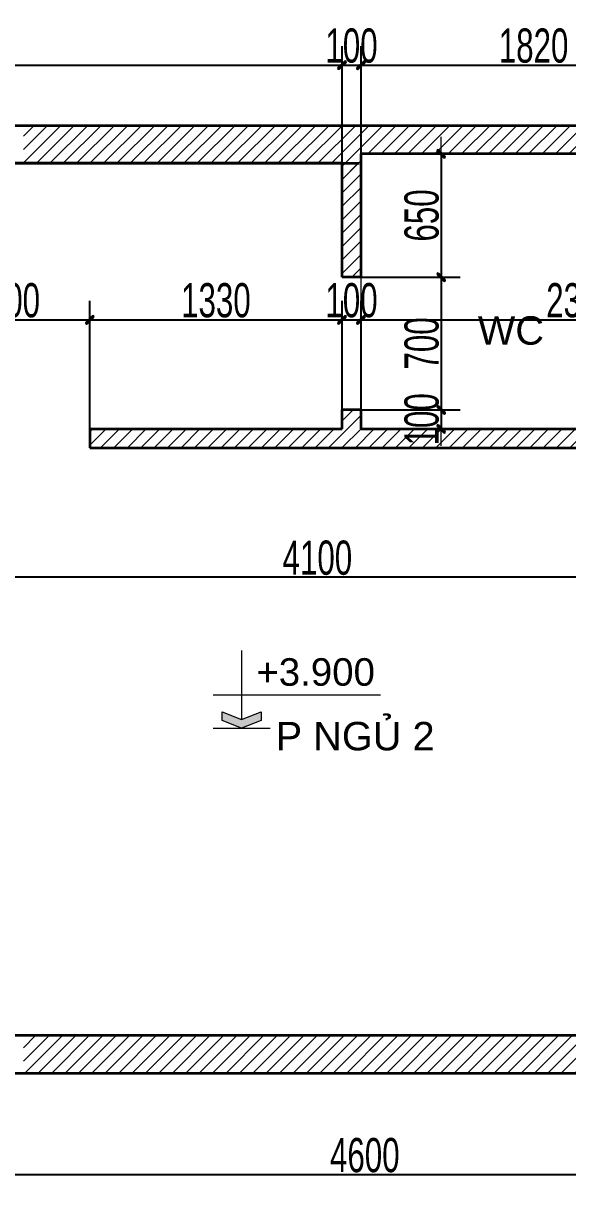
# Model space of a CAD drawing. Header units: inches. Extents: x 921646 to 2157952, y -92667 to 262089.
# Drawn here: x 1990494 to 1993364, y 117434 to 123605 of the extents above; entities that cross this region are included whole.
import ezdxf
from ezdxf.enums import TextEntityAlignment as Align

# ---------------------------------------------------------------- set-up
doc = ezdxf.new("R2010")
doc.units = ezdxf.units.IN
doc.header["$MEASUREMENT"] = 0
doc.linetypes.add('DASHDOT', pattern=[1, 0.5, -0.25, 0, -0.25])
doc.layers.get('0').update_dxf_attribs({"lineweight": 9})
doc.layers.get('DEFPOINTS').update_dxf_attribs({"lineweight": 9})
for name, color, linetype, lineweight in [('00 gach chiu lua', 30, 'Continuous', 13), ('01-WALL', 10, 'Continuous', 35), ('04-TRUC', 40, 'DASHDOT', 9), ('09-DIMOUT', 251, 'Continuous', 9), ('13-VATDUNG', 104, 'Continuous', 13), ('15 TEXT', 134, 'Continuous', 15)]:
    doc.layers.add(name, color=color, linetype=linetype, lineweight=lineweight)
doc.layers.add('02-TEXT', color=7, linetype='Continuous')
doc.styles.add('ARIAL', font='arial.ttf')
doc.styles.add('C', font='VHARIAL.TTF')
doc.styles.add('KICHTHUOC', font='VHELVCN.TTF', dxfattribs={"width": 0.8})
doc.dimstyles.new('Copy of 100', dxfattribs={"dimscale": 100, "dimtxt": 1.8, "dimasz": 0.003, "dimexe": 1, "dimexo": 0, "dimgap": 0.1, "dimtad": 1, "dimdec": 0, "dimdsep": 46, "dimtxsty": 'KICHTHUOC', "dimblk": '1A', "dimcen": 0.001, "dimdle": 1.5, "dimclrt": 3, "dimadec": 0, "dimazin": 0, "dimtfac": 1, "dimtdec": 0, "dimtix": 1, "dimtmove": 2, "dimatfit": 3, "dimldrblk": '1A', "dimfxl": 1, "dimtolj": 1, "dimtzin": 0, "dimarcsym": 0})
pattern_1 = [(45, (-254796.685, -87721.633), (-35.355339, 35.355339), [])]

# ---------------------------------------------------------------- blocks, each defined once
blk = doc.blocks.new('luoi')
at = {"layer": '04-TRUC', "ltscale": 500}
for p, q in [((1728931.1, 129594.3), (1752564.3, 129594.3)), ((1728830.4, 124594.3), (1752564.3, 124594.3))]:
    blk.add_line(p, q, dxfattribs=at)
blk = doc.blocks.new('tuong t2')
at = {"layer": '09-DIMOUT'}
h = blk.add_hatch(dxfattribs=at)
h.set_pattern_fill('ANSI31', color=256, scale=400)
h.set_pattern_definition(pattern_1)
h.paths.add_polyline_path([(1739597.7, 112789.3), (1735697.7, 112789.3), (1735697.7, 112589.3), (1739597.7, 112589.3)])
h.paths.add_polyline_path([(1735397.7, 112789.3), (1733597.7, 112789.3), (1733597.7, 112589.3), (1735397.7, 112589.3)])
h.paths.add_polyline_path([(1735197.7, 113389.3), (1735097.7, 113389.3), (1735097.7, 112789.3), (1735197.7, 112789.3)])
h.paths.add_polyline_path([(1733397.7, 112789.3), (1731737.7, 112789.3), (1731737.7, 112589.3), (1733397.7, 112589.3)])
h.paths.add_polyline_path([(1733397.7, 115689.3), (1733197.7, 115689.3), (1733197.7, 115589.3), (1733397.7, 115589.3)])
h.paths.add_polyline_path([(1735197.7, 115889.3), (1735247.7, 115889.3), (1735247.7, 115989.3), (1735097.7, 115989.3), (1735097.7, 115689.3), (1733397.7, 115689.3), (1733397.7, 115589.3), (1735097.7, 115589.3), (1735097.7, 115189.3), (1735197.7, 115189.3)])
h.paths.add_polyline_path([(1733397.7, 117389.3), (1733397.7, 117589.3), (1733197.7, 117589.3), (1733197.7, 117389.3), (1733397.7, 117389.3)])
h.paths.add_polyline_path([(1735397.7, 117589.3), (1733597.7, 117589.3), (1733597.7, 117389.3), (1735197.7, 117389.3), (1735397.7, 117389.3)])
h.paths.add_polyline_path([(1739797.7, 115989.3), (1737477.7, 115989.3), (1737477.7, 116089.3), (1737377.7, 116089.3), (1737377.7, 115989.3), (1736047.7, 115989.3), (1736047.7, 115889.3), (1739297.7, 115889.3), (1739297.7, 115739.3), (1739397.7, 115739.3), (1739397.7, 115889.3), (1739797.7, 115889.3)])
h.paths.add_polyline_path([(1737477.7, 117389.3), (1737377.7, 117389.3), (1737377.7, 116789.3), (1737477.7, 116789.3)])
h.paths.add_polyline_path([(1739897.7, 117389.3), (1739797.7, 117389.3), (1739797.7, 115989.3), (1739797.7, 115739.3), (1739897.7, 115739.3)])
h.paths.add_polyline_path([(1739797.7, 117259.3), (1739397.7, 117259.3), (1739397.7, 117389.3), (1739297.7, 117389.3), (1739297.7, 117159.3), (1739797.7, 117159.3)])
h.paths.add_polyline_path([(1739397.7, 114839.3), (1739297.7, 114839.3), (1739297.7, 114289.3), (1739797.7, 114289.3), (1739797.7, 114389.3), (1739397.7, 114389.3)])
h.paths.add_polyline_path([(1743197.7, 112789.3), (1743197.7, 112889.3), (1743097.7, 112889.3), (1743097.7, 112789.3), (1743017.7, 112789.3), (1743017.7, 112875.1), (1742987.2, 112889.3), (1742477.7, 112889.3), (1742477.7, 112789.3), (1742397.7, 112789.3), (1742397.7, 112889.3), (1742297.7, 112889.3), (1742297.7, 112789.3), (1739897.7, 112789.3), (1739897.7, 112589.3), (1743197.7, 112589.3)])
h.paths.add_polyline_path([(1743197.7, 117589.3), (1739897.7, 117589.3), (1739897.7, 117389.3), (1743197.7, 117389.3)])
h.paths.add_polyline_path([(1746797.7, 117589.3), (1743497.7, 117589.3), (1743497.7, 117389.3), (1746797.7, 117389.3)])
h.paths.add_polyline_path([(1746797.7, 112789.3), (1743497.7, 112789.3), (1743497.7, 112589.3), (1746797.7, 112589.3)])
h.paths.add_polyline_path([(1751597.7, 112739.3), (1751547.7, 112739.3), (1751547.7, 113189.3), (1751697.7, 113189.3), (1751697.7, 113289.3), (1751447.7, 113289.3), (1751447.7, 112739.3), (1748547.7, 112739.3), (1748547.7, 113289.3), (1748447.7, 113289.3), (1748447.7, 112789.3), (1747097.7, 112789.3), (1747097.7, 112589.3), (1751597.7, 112589.3)])
h.paths.add_polyline_path([(1751897.7, 114189.3), (1751547.7, 114189.3), (1751547.7, 114089.3), (1751697.7, 114089.3), (1751697.7, 113602.1), (1751897.7, 113602.1)])
h.paths.add_polyline_path([(1751897.7, 113602.1), (1751697.7, 113602.1), (1751697.7, 113289.3), (1751697.7, 112789.3), (1751897.7, 112789.3)])
h.paths.add_polyline_path([(1751047.7, 114189.3), (1750697.7, 114189.3), (1750697.7, 114689.3), (1750597.7, 114689.3), (1750597.7, 114189.3), (1747897.7, 114189.3), (1747897.7, 114089.3), (1748447.7, 114089.3), (1748447.7, 113989.3), (1748547.7, 113989.3), (1748547.7, 114089.3), (1751047.7, 114089.3)])
h.paths.add_polyline_path([(1746897.7, 117389.3), (1746797.7, 117389.3), (1746797.7, 114089.3), (1746897.7, 114089.3)])
h.paths.add_polyline_path([(1746997.7, 114189.3), (1746897.7, 114189.3), (1746897.7, 114089.3), (1746997.7, 114089.3)])
h.paths.add_polyline_path([(1751597.7, 117589.3), (1750697.7, 117589.3), (1747097.7, 117589.3), (1747097.7, 117439.3), (1750597.7, 117439.3), (1750597.7, 116990.2), (1750597.7, 116889.3), (1750697.7, 116889.3), (1750697.7, 117389.3), (1751597.7, 117389.3)])
h.paths.add_polyline_path([(1751897.7, 117389.3), (1751797.7, 117389.3), (1751797.7, 114189.3), (1751897.7, 114189.3)])
h.paths.add_polyline_path([(1739597.7, 117439.3), (1739297.7, 117439.3), (1739297.7, 117389.3), (1739597.7, 117389.3)])
h = blk.add_hatch(dxfattribs=at)
h.set_pattern_fill('ANSI31', color=256, scale=400)
h.set_pattern_definition(pattern_1)
h.paths.add_polyline_path([(1739597.7, 117589.3), (1735697.7, 117589.3), (1735697.7, 117389.3), (1737377.7, 117389.3), (1737377.7, 116789.3), (1737477.7, 116789.3), (1737477.7, 117439.3), (1739597.7, 117439.3)])
at = {"layer": '01-WALL'}
for p, q in [((1733197.7, 117589.3), (1750697.7, 117589.3)), ((1737377.7, 117389.3), (1735597.7, 117389.3)), ((1737377.7, 116789.3), (1737377.7, 117389.3)), ((1737477.7, 116789.3), (1737477.7, 117439.3)), ((1739797.7, 117439.3), (1737477.7, 117439.3)), ((1737477.7, 116789.3), (1737377.7, 116789.3)), ((1737377.7, 115989.3), (1737377.7, 116089.3)), ((1737477.7, 116089.3), (1737377.7, 116089.3)), ((1737477.7, 115989.3), (1737477.7, 116089.3)), ((1736047.7, 115989.3), (1737377.7, 115989.3)), ((1736047.7, 115989.3), (1736047.7, 115889.3)), ((1737477.7, 115989.3), (1739797.7, 115989.3)), ((1736047.7, 115889.3), (1739297.7, 115889.3)), ((1742297.7, 112789.3), (1731737.7, 112789.3)), ((1751897.7, 112589.3), (1731737.7, 112589.3))]:
    blk.add_line(p, q, dxfattribs=at)
blk = doc.blocks.new('cao do')
at = {"layer": '15 TEXT'}
h = blk.add_hatch(color=256, dxfattribs=at)
h.dxf.hatch_style = 1
h.paths.add_polyline_path([(155, 47.2), (261.2, 89.6), (261.2, 42.5), (155, 0), (48.9, 42.5), (48.9, 89.6)])
for p, q in [((0, 181.4), (911.3, 181.4)), ((0, 0), (310.1, 0))]:
    blk.add_line(p, q, dxfattribs=at)
blk.add_lwpolyline([(155, 423.6), (155, 47.2)], dxfattribs=at)
blk.add_lwpolyline([(155, 47.2), (261.2, 89.6), (261.2, 42.5), (155, 0), (48.9, 42.5), (48.9, 89.6)], close=True, dxfattribs=at)
at = {"layer": '15 TEXT', "color": 3, "style": 'ARIAL'}
blk.add_attdef('%%P0,000', text='', height=150, dxfattribs=at).set_placement((558.5, 306.7), align=Align.MIDDLE_CENTER)
blk = doc.blocks.new('KTHUOC')
blk.add_hatch(color=256).paths.add_polyline_path([(-71, -42), (42, 71, -1), (71, 42), (-42, -71, -1)])
for p, q in [((-14, 14), (14, -14)), ((0, -200), (0, 200)), ((-300, 0), (300, 0))]:
    blk.add_line(p, q)
for points in [[(42, 71), (-71, -42)], [(-42, -71), (71, 42)]]:
    blk.add_lwpolyline(points)
for centre, start, end in [((57, 57), 315, 135), ((-57, -57), 135, 315)]:
    blk.add_arc(centre, 20, start, end)
blk = doc.blocks.new('1A')
at = {"layer": '00 gach chiu lua'}
blk.add_blockref('KTHUOC', (0, 0), dxfattribs=at)
blk = doc.blocks.new('*D258')
at = {"layer": '09-DIMOUT', "color": 0, "lineweight": -2, "transparency": 16777216}
for p, q in [((1988194.4, 123067.2), (1988194.4, 123485)), ((1992174.4, 122867.2), (1992174.4, 123485)), ((1988194.7, 123385), (1992174.1, 123385))]:
    blk.add_line(p, q, dxfattribs=at)
at = {"layer": 'DEFPOINTS', "color": 0, "transparency": 16777216}
for p in [(1992174.4, 123385), (1988194.4, 123067.2), (1992174.4, 122867.2)]:
    blk.add_point(p, dxfattribs=at)
at = {"layer": '09-DIMOUT', "color": 0, "lineweight": -2, "transparency": 16777216, "xscale": 0.3, "yscale": 0.3, "zscale": 0.3, "rotation": 180}
blk.add_blockref('1A', (1988194.4, 123385), dxfattribs=at)
at = {"layer": '09-DIMOUT', "color": 0, "lineweight": -2, "transparency": 16777216, "xscale": 0.3, "yscale": 0.3, "zscale": 0.3}
blk.add_blockref('1A', (1992174.4, 123385), dxfattribs=at)
at = {"layer": '09-DIMOUT', "color": 3, "transparency": 16777216, "insert": (1990184.4, 123487), "char_height": 180, "attachment_point": 5, "style": 'KICHTHUOC'}
blk.add_mtext('\\A1;3980', dxfattribs=at)
blk = doc.blocks.new('*D259')
at = {"layer": '09-DIMOUT', "color": 0, "lineweight": -2, "transparency": 16777216}
for p, q in [((1992174.4, 122867.2), (1992174.4, 123485)), ((1992274.4, 122867.2), (1992274.4, 123485)), ((1992174.1, 123385), (1992173.8, 123385)), ((1992174.4, 123385), (1992274.4, 123385)), ((1992274.7, 123385), (1992275, 123385))]:
    blk.add_line(p, q, dxfattribs=at)
at = {"layer": 'DEFPOINTS', "color": 0, "transparency": 16777216}
for p in [(1992274.4, 123385), (1992174.4, 122867.2), (1992274.4, 122867.2)]:
    blk.add_point(p, dxfattribs=at)
at = {"layer": '09-DIMOUT', "color": 0, "lineweight": -2, "transparency": 16777216, "xscale": 0.3, "yscale": 0.3, "zscale": 0.3}
blk.add_blockref('1A', (1992174.4, 123385), dxfattribs=at)
at = {"layer": '09-DIMOUT', "color": 0, "lineweight": -2, "transparency": 16777216, "xscale": 0.3, "yscale": 0.3, "zscale": 0.3, "rotation": 180}
blk.add_blockref('1A', (1992274.4, 123385), dxfattribs=at)
at = {"layer": '09-DIMOUT', "color": 3, "transparency": 16777216, "insert": (1992224.4, 123487), "char_height": 180, "attachment_point": 5, "style": 'KICHTHUOC'}
blk.add_mtext('\\A1;100', dxfattribs=at)
blk = doc.blocks.new('*D260')
at = {"layer": '09-DIMOUT', "color": 0, "lineweight": -2, "transparency": 16777216}
for p, q in [((1992274.4, 122867.2), (1992274.4, 123485)), ((1994094.4, 122867.2), (1994094.4, 123485)), ((1992274.7, 123385), (1994094.1, 123385))]:
    blk.add_line(p, q, dxfattribs=at)
at = {"layer": 'DEFPOINTS', "color": 0, "transparency": 16777216}
for p in [(1994094.4, 123385), (1992274.4, 122867.2), (1994094.4, 122867.2)]:
    blk.add_point(p, dxfattribs=at)
at = {"layer": '09-DIMOUT', "color": 0, "lineweight": -2, "transparency": 16777216, "xscale": 0.3, "yscale": 0.3, "zscale": 0.3, "rotation": 180}
blk.add_blockref('1A', (1992274.4, 123385), dxfattribs=at)
at = {"layer": '09-DIMOUT', "color": 0, "lineweight": -2, "transparency": 16777216, "xscale": 0.3, "yscale": 0.3, "zscale": 0.3}
blk.add_blockref('1A', (1994094.4, 123385), dxfattribs=at)
at = {"layer": '09-DIMOUT', "color": 3, "transparency": 16777216, "insert": (1993184.4, 123487), "char_height": 180, "attachment_point": 5, "style": 'KICHTHUOC'}
blk.add_mtext('\\A1;1820', dxfattribs=at)
blk = doc.blocks.new('*D274')
at = {"layer": '09-DIMOUT', "color": 0, "lineweight": -2, "transparency": 16777216}
for p, q in [((1989994.4, 118267.2), (1989994.4, 117433.7)), ((1994594.4, 118067.2), (1994594.4, 117433.7)), ((1989994.7, 117533.7), (1994594.1, 117533.7))]:
    blk.add_line(p, q, dxfattribs=at)
at = {"layer": 'DEFPOINTS', "color": 0, "transparency": 16777216}
for p in [(1989994.4, 118267.2), (1994594.4, 118067.2), (1994594.4, 117533.7)]:
    blk.add_point(p, dxfattribs=at)
at = {"layer": '09-DIMOUT', "color": 0, "lineweight": -2, "transparency": 16777216, "xscale": 0.3, "yscale": 0.3, "zscale": 0.3, "rotation": 180}
blk.add_blockref('1A', (1989994.4, 117533.7), dxfattribs=at)
at = {"layer": '09-DIMOUT', "color": 0, "lineweight": -2, "transparency": 16777216, "xscale": 0.3, "yscale": 0.3, "zscale": 0.3}
blk.add_blockref('1A', (1994594.4, 117533.7), dxfattribs=at)
at = {"layer": '09-DIMOUT', "color": 3, "transparency": 16777216, "insert": (1992294.4, 117635.7), "char_height": 180, "attachment_point": 5, "style": 'KICHTHUOC'}
blk.add_mtext('\\A1;4600', dxfattribs=at)
blk = doc.blocks.new('*D285')
at = {"layer": '09-DIMOUT', "color": 0, "lineweight": -2, "transparency": 16777216}
for p, q in [((1990044.4, 121467.2), (1990044.4, 122142.2)), ((1990844.4, 121467.2), (1990844.4, 122142.2)), ((1990044.7, 122042.2), (1990844.1, 122042.2))]:
    blk.add_line(p, q, dxfattribs=at)
at = {"layer": 'DEFPOINTS', "color": 0, "transparency": 16777216}
for p in [(1990844.4, 122042.2), (1990044.4, 121467.2), (1990844.4, 121467.2)]:
    blk.add_point(p, dxfattribs=at)
at = {"layer": '09-DIMOUT', "color": 0, "lineweight": -2, "transparency": 16777216, "xscale": 0.3, "yscale": 0.3, "zscale": 0.3, "rotation": 180}
blk.add_blockref('1A', (1990044.4, 122042.2), dxfattribs=at)
at = {"layer": '09-DIMOUT', "color": 0, "lineweight": -2, "transparency": 16777216, "xscale": 0.3, "yscale": 0.3, "zscale": 0.3}
blk.add_blockref('1A', (1990844.4, 122042.2), dxfattribs=at)
at = {"layer": '09-DIMOUT', "color": 3, "transparency": 16777216, "insert": (1990444.4, 122144.1), "char_height": 180, "attachment_point": 5, "style": 'KICHTHUOC'}
blk.add_mtext('\\A1;800', dxfattribs=at)
blk = doc.blocks.new('*D286')
at = {"layer": '09-DIMOUT', "color": 0, "lineweight": -2, "transparency": 16777216}
for p, q in [((1990844.4, 121467.2), (1990844.4, 122142.2)), ((1992174.4, 121567.2), (1992174.4, 122142.2)), ((1990844.7, 122042.2), (1992174.1, 122042.2))]:
    blk.add_line(p, q, dxfattribs=at)
at = {"layer": 'DEFPOINTS', "color": 0, "transparency": 16777216}
for p in [(1992174.4, 122042.2), (1992174.4, 121567.2), (1990844.4, 121467.2)]:
    blk.add_point(p, dxfattribs=at)
at = {"layer": '09-DIMOUT', "color": 0, "lineweight": -2, "transparency": 16777216, "xscale": 0.3, "yscale": 0.3, "zscale": 0.3, "rotation": 180}
blk.add_blockref('1A', (1990844.4, 122042.2), dxfattribs=at)
at = {"layer": '09-DIMOUT', "color": 0, "lineweight": -2, "transparency": 16777216, "xscale": 0.3, "yscale": 0.3, "zscale": 0.3}
blk.add_blockref('1A', (1992174.4, 122042.2), dxfattribs=at)
at = {"layer": '09-DIMOUT', "color": 3, "transparency": 16777216, "insert": (1991509.4, 122144.1), "char_height": 180, "attachment_point": 5, "style": 'KICHTHUOC'}
blk.add_mtext('\\A1;1330', dxfattribs=at)
blk = doc.blocks.new('*D287')
at = {"layer": '09-DIMOUT', "color": 0, "lineweight": -2, "transparency": 16777216}
for p, q in [((1992174.4, 121567.2), (1992174.4, 122142.2)), ((1992274.4, 121567.2), (1992274.4, 122142.2)), ((1992174.1, 122042.2), (1992173.8, 122042.2)), ((1992174.4, 122042.2), (1992274.4, 122042.2)), ((1992274.7, 122042.2), (1992275, 122042.2))]:
    blk.add_line(p, q, dxfattribs=at)
at = {"layer": 'DEFPOINTS', "color": 0, "transparency": 16777216}
for p in [(1992274.4, 122042.2), (1992174.4, 121567.2), (1992274.4, 121567.2)]:
    blk.add_point(p, dxfattribs=at)
at = {"layer": '09-DIMOUT', "color": 0, "lineweight": -2, "transparency": 16777216, "xscale": 0.3, "yscale": 0.3, "zscale": 0.3}
blk.add_blockref('1A', (1992174.4, 122042.2), dxfattribs=at)
at = {"layer": '09-DIMOUT', "color": 0, "lineweight": -2, "transparency": 16777216, "xscale": 0.3, "yscale": 0.3, "zscale": 0.3, "rotation": 180}
blk.add_blockref('1A', (1992274.4, 122042.2), dxfattribs=at)
at = {"layer": '09-DIMOUT', "color": 3, "transparency": 16777216, "insert": (1992224.4, 122144.1), "char_height": 180, "attachment_point": 5, "style": 'KICHTHUOC'}
blk.add_mtext('\\A1;100', dxfattribs=at)
blk = doc.blocks.new('*D288')
at = {"layer": '09-DIMOUT', "color": 0, "lineweight": -2, "transparency": 16777216}
for p, q in [((1992274.4, 121567.2), (1992274.4, 122142.2)), ((1994594.4, 121765.3), (1994594.4, 122142.2)), ((1992274.7, 122042.2), (1994594.1, 122042.2))]:
    blk.add_line(p, q, dxfattribs=at)
at = {"layer": 'DEFPOINTS', "color": 0, "transparency": 16777216}
for p in [(1994594.4, 122042.2), (1994594.4, 121765.3), (1992274.4, 121567.2)]:
    blk.add_point(p, dxfattribs=at)
at = {"layer": '09-DIMOUT', "color": 0, "lineweight": -2, "transparency": 16777216, "xscale": 0.3, "yscale": 0.3, "zscale": 0.3, "rotation": 180}
blk.add_blockref('1A', (1992274.4, 122042.2), dxfattribs=at)
at = {"layer": '09-DIMOUT', "color": 0, "lineweight": -2, "transparency": 16777216, "xscale": 0.3, "yscale": 0.3, "zscale": 0.3}
blk.add_blockref('1A', (1994594.4, 122042.2), dxfattribs=at)
at = {"layer": '09-DIMOUT', "color": 3, "transparency": 16777216, "insert": (1993434.4, 122144.1), "char_height": 180, "attachment_point": 5, "style": 'KICHTHUOC'}
blk.add_mtext('\\A1;2320', dxfattribs=at)
blk = doc.blocks.new('*D289')
at = {"layer": '09-DIMOUT', "color": 0, "lineweight": -2, "transparency": 16777216}
for p, q in [((1992274.4, 122917.2), (1992796.7, 122917.2)), ((1992696.7, 122916.9), (1992696.7, 122267.5)), ((1992274.4, 122267.2), (1992796.7, 122267.2))]:
    blk.add_line(p, q, dxfattribs=at)
at = {"layer": 'DEFPOINTS', "color": 0, "transparency": 16777216}
for p in [(1992274.4, 122917.2), (1992274.4, 122267.2), (1992696.7, 122267.2)]:
    blk.add_point(p, dxfattribs=at)
at = {"layer": '09-DIMOUT', "color": 0, "lineweight": -2, "transparency": 16777216, "xscale": 0.3, "yscale": 0.3, "zscale": 0.3}
for p, rotation in [((1992696.7, 122917.2), 90), ((1992696.7, 122267.2), 270)]:
    blk.add_blockref('1A', p, dxfattribs=dict(at, rotation=rotation))
at = {"layer": '09-DIMOUT', "color": 3, "transparency": 16777216, "insert": (1992594.8, 122592.2), "char_height": 180, "attachment_point": 5, "rotation": 90, "style": 'KICHTHUOC'}
blk.add_mtext('\\A1;650', dxfattribs=at)
blk = doc.blocks.new('*D290')
at = {"layer": '09-DIMOUT', "color": 0, "lineweight": -2, "transparency": 16777216}
for p, q in [((1992274.4, 122267.2), (1992796.7, 122267.2)), ((1992696.7, 122266.9), (1992696.7, 121567.5)), ((1992274.4, 121567.2), (1992796.7, 121567.2))]:
    blk.add_line(p, q, dxfattribs=at)
at = {"layer": 'DEFPOINTS', "color": 0, "transparency": 16777216}
for p in [(1992274.4, 122267.2), (1992274.4, 121567.2), (1992696.7, 121567.2)]:
    blk.add_point(p, dxfattribs=at)
at = {"layer": '09-DIMOUT', "color": 0, "lineweight": -2, "transparency": 16777216, "xscale": 0.3, "yscale": 0.3, "zscale": 0.3}
for p, rotation in [((1992696.7, 122267.2), 90), ((1992696.7, 121567.2), 270)]:
    blk.add_blockref('1A', p, dxfattribs=dict(at, rotation=rotation))
at = {"layer": '09-DIMOUT', "color": 3, "transparency": 16777216, "insert": (1992594.8, 121917.2), "char_height": 180, "attachment_point": 5, "rotation": 90, "style": 'KICHTHUOC'}
blk.add_mtext('\\A1;700', dxfattribs=at)
blk = doc.blocks.new('*D291')
at = {"layer": '09-DIMOUT', "color": 0, "lineweight": -2, "transparency": 16777216}
for p, q in [((1992274.4, 121567.2), (1992796.7, 121567.2)), ((1992696.7, 121567.5), (1992696.7, 121567.8)), ((1992696.7, 121567.2), (1992696.7, 121467.2)), ((1992274.4, 121467.2), (1992796.7, 121467.2)), ((1992696.7, 121466.9), (1992696.7, 121466.6))]:
    blk.add_line(p, q, dxfattribs=at)
at = {"layer": 'DEFPOINTS', "color": 0, "transparency": 16777216}
for p in [(1992274.4, 121567.2), (1992274.4, 121467.2), (1992696.7, 121467.2)]:
    blk.add_point(p, dxfattribs=at)
at = {"layer": '09-DIMOUT', "color": 0, "lineweight": -2, "transparency": 16777216, "xscale": 0.3, "yscale": 0.3, "zscale": 0.3}
for p, rotation in [((1992696.7, 121567.2), 270), ((1992696.7, 121467.2), 90)]:
    blk.add_blockref('1A', p, dxfattribs=dict(at, rotation=rotation))
at = {"layer": '09-DIMOUT', "color": 3, "transparency": 16777216, "insert": (1992594.8, 121517.2), "char_height": 180, "attachment_point": 5, "rotation": 90, "style": 'KICHTHUOC'}
blk.add_mtext('\\A1;100', dxfattribs=at)
blk = doc.blocks.new('*D303')
at = {"layer": '09-DIMOUT', "color": 0, "lineweight": -2, "transparency": 16777216}
for p, q in [((1989994.4, 121217.2), (1989994.4, 120584.4)), ((1994094.4, 121217.2), (1994094.4, 120584.4)), ((1994094.1, 120684.4), (1989994.7, 120684.4))]:
    blk.add_line(p, q, dxfattribs=at)
at = {"layer": 'DEFPOINTS', "color": 0, "transparency": 16777216}
for p in [(1989994.4, 121217.2), (1994094.4, 121217.2), (1989994.4, 120684.4)]:
    blk.add_point(p, dxfattribs=at)
at = {"layer": '09-DIMOUT', "color": 0, "lineweight": -2, "transparency": 16777216, "xscale": 0.3, "yscale": 0.3, "zscale": 0.3, "rotation": 180}
blk.add_blockref('1A', (1989994.4, 120684.4), dxfattribs=at)
at = {"layer": '09-DIMOUT', "color": 0, "lineweight": -2, "transparency": 16777216, "xscale": 0.3, "yscale": 0.3, "zscale": 0.3}
blk.add_blockref('1A', (1994094.4, 120684.4), dxfattribs=at)
at = {"layer": '09-DIMOUT', "color": 3, "transparency": 16777216, "insert": (1992044.4, 120786.3), "char_height": 180, "attachment_point": 5, "style": 'KICHTHUOC'}
blk.add_mtext('\\A1;4100', dxfattribs=at)

msp = doc.modelspace()

# ---------------------------------------------------------------- linework, layer by layer
at = {"layer": '01-WALL'}
msp.add_line((1988534.4, 122867.2), (1992264.4, 122867.2), dxfattribs=at)
at = {"layer": '09-DIMOUT'}
msp.add_line((1992274.4, 121567.2), (1992274.4, 122267.2), dxfattribs=at)

# ---------------------------------------------------------------- block references
at = {"layer": '01-WALL'}
msp.add_blockref('luoi', (255072.6, -6527), dxfattribs=at)
at = {"layer": '13-VATDUNG'}
msp.add_blockref('tuong t2', (254796.7, 5477.9), dxfattribs=at)
at = {"layer": '15 TEXT', "xscale": 0.9671879849873873, "yscale": 0.9671879849873873, "zscale": 0.9671879849873873}
msp.add_blockref('cao do', (1991495, 119888), dxfattribs=at).add_auto_attribs({'%%P0,000': '+3.900'})

# ---------------------------------------------------------------- texts
at = {"layer": '02-TEXT', "style": 'C'}
for s, p in [('WC', (1993064.7, 121910.6)), ('P NGñ 2', (1992243.4, 119771.3))]:
    msp.add_text(s, height=150, dxfattribs=at).set_placement(p, align=Align.CENTER)

# ---------------------------------------------------------------- dimensions: what is measured, and where the dimension line sits
at = {"layer": '09-DIMOUT'}
for base, p1, p2, picture, middle in [((1992174.4, 123385), (1988194.4, 123067.2), (1992174.4, 122867.2), '*D258', (1990184.4, 123487)), ((1992274.4, 123385), (1992174.4, 122867.2), (1992274.4, 122867.2), '*D259', (1992224.4, 123487)), ((1994094.4, 123385), (1992274.4, 122867.2), (1994094.4, 122867.2), '*D260', (1993184.4, 123487)), ((1990844.4, 122042.2), (1990044.4, 121467.2), (1990844.4, 121467.2), '*D285', (1990444.4, 122144.1)), ((1992174.4, 122042.2), (1990844.4, 121467.2), (1992174.4, 121567.2), '*D286', (1991509.4, 122144.1)), ((1992274.4, 122042.2), (1992174.4, 121567.2), (1992274.4, 121567.2), '*D287', (1992224.4, 122144.1)), ((1994594.4, 122042.2), (1992274.4, 121567.2), (1994594.4, 121765.3), '*D288', (1993434.4, 122144.1)), ((1989994.4, 120684.4), (1994094.4, 121217.2), (1989994.4, 121217.2), '*D303', (1992044.4, 120786.3)), ((1994594.4, 117533.7), (1989994.4, 118267.2), (1994594.4, 118067.2), '*D274', (1992294.4, 117635.7))]:
    dim = msp.add_linear_dim(base=base, p1=p1, p2=p2, dimstyle='Copy of 100', dxfattribs=at)
    dim.commit()
    dim.dimension.update_dxf_attribs({"geometry": picture, "text_midpoint": middle})
for base, p1, p2, picture, middle in [((1992696.7, 122267.2), (1992274.4, 122917.2), (1992274.4, 122267.2), '*D289', (1992594.8, 122592.2)), ((1992696.7, 121567.2), (1992274.4, 122267.2), (1992274.4, 121567.2), '*D290', (1992594.8, 121917.2)), ((1992696.7, 121467.2), (1992274.4, 121567.2), (1992274.4, 121467.2), '*D291', (1992594.8, 121517.2))]:
    dim = msp.add_linear_dim(base=base, p1=p1, p2=p2, angle=90, dimstyle='Copy of 100', dxfattribs=at)
    dim.commit()
    dim.dimension.update_dxf_attribs({"geometry": picture, "text_midpoint": middle})

doc.saveas('drawing.dxf')
